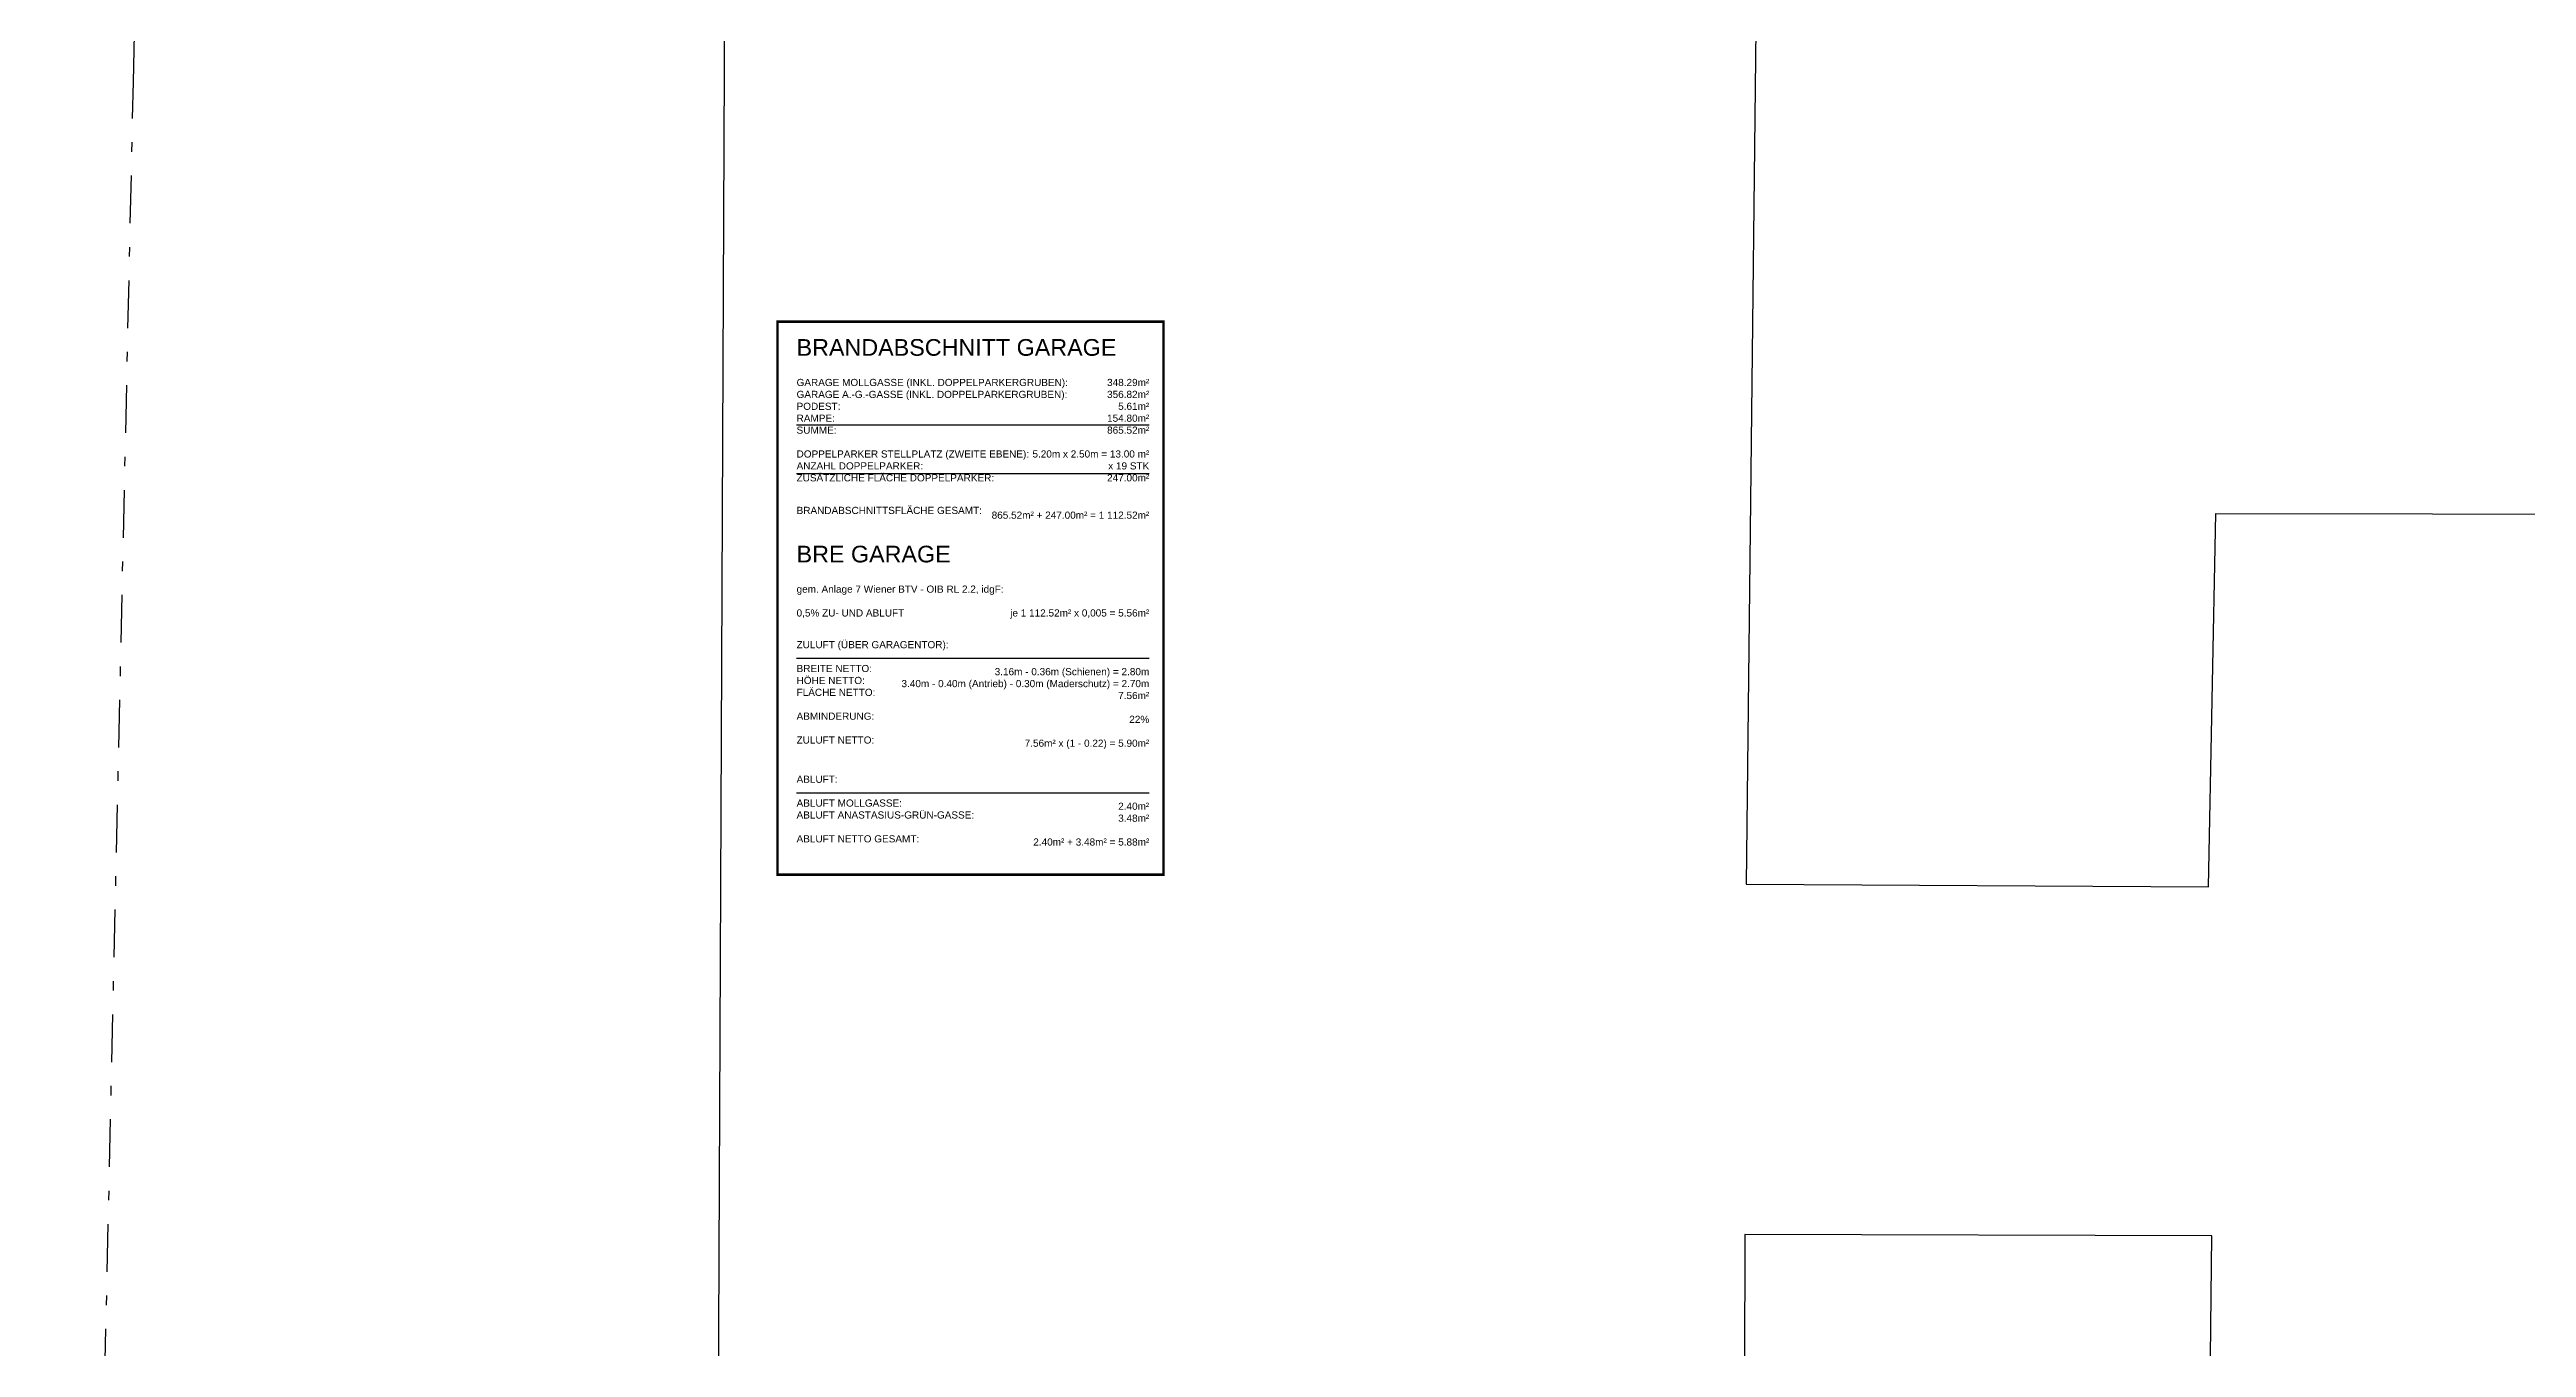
# Model space of a CAD drawing. Header units: millimetres. Extents: x 2158 to 2226, y 1541 to 1653.
# Drawn here: x 2158.76 to 2184.75, y 1579.47 to 1593.08 of the extents above; entities that cross this region are included whole.
import ezdxf

# ---------------------------------------------------------------- set-up
doc = ezdxf.new("R2010")
doc.units = ezdxf.units.MM
doc.linetypes.add('HIDDEN2', pattern=[0.1875, 0.125, -0.0625])
doc.linetypes.add('STRICHPUNKT', pattern=[1, 0.5, -0.25, 0, -0.25])
for name, color, linetype in [('01-TXT-G00-LKG-M0', 1, 'Continuous'), ('02-TWB-G00-LKG-M0', 5, 'Continuous'), ('07-BA-G00-LKG-M0', 30, 'Continuous'), ('07-MWK-G00-Lkg-M0', 4, 'STRICHPUNKT')]:
    doc.layers.add(name, color=color, linetype=linetype)
doc.styles.get("Standard").update_dxf_attribs({"font": 'arial.ttf'})

msp = doc.modelspace()

# ---------------------------------------------------------------- linework, layer by layer
at = {"layer": '01-TXT-G00-LKG-M0'}
for points in [[(2166.6003, 1589.1444), (2170.3003, 1589.1444)], [(2166.6003, 1588.6357), (2170.3003, 1588.6357)], [(2166.6003, 1586.6989), (2170.3003, 1586.6989)], [(2166.6003, 1585.2875), (2170.3003, 1585.2875)]]:
    msp.add_lwpolyline(points, dxfattribs=at)
at = {"layer": '02-TWB-G00-LKG-M0'}
msp.add_lwpolyline([(2165.6952, 1541.3764), (2165.781, 1578.8582), (2165.8647, 1597.5586), (2176.7142, 1597.6318), (2176.5612, 1584.3288), (2181.4128, 1584.2997), (2181.4889, 1588.2159), (2192.8521, 1588.1987), (2192.8521, 1588.1987), (2192.8371, 1576.482), (2181.4041, 1576.5205), (2181.4475, 1580.6391), (2176.548, 1580.6534), (2176.5107, 1565.1515)], dxfattribs=at)
at = {"layer": '07-BA-G00-LKG-M0', "linetype": 'HIDDEN2', "const_width": 0.025}
msp.add_lwpolyline([(2166.4003, 1590.2279), (2170.4503, 1590.2279), (2170.4503, 1584.4279), (2166.4003, 1584.4279)], close=True, dxfattribs=at)
at = {"layer": '07-MWK-G00-Lkg-M0'}
msp.add_lwpolyline([(2158.7627, 1552.7697), (2159.6427, 1592.7424), (2160.2029, 1619.0752)], dxfattribs=at)

# ---------------------------------------------------------------- texts
at = {"layer": '01-TXT-G00-LKG-M0'}
for s, insert, char_height, width, attachment_point in [('{\\fArial|b0|i0|c0|p34;BRANDABSCHNITT GARAGE}', (2166.6003, 1590.0453), 0.175, 3.53315, 1), ('{\\fArial|b0|i0|c0|p34;GARAGE MOLLGASSE (INKL. DOPPELPARKERGRUBEN): \\PGARAGE A.-G.-GASSE (INKL. DOPPELPARKERGRUBEN): \\PPODEST:\\PRAMPE:\\PSUMME:\\P\\PDOPPELPARKER STELLPLATZ (ZWEITE EBENE):\\PANZAHL DOPPELPARKER:\\PZUSÄTZLICHE FLÄCHE DOPPELPARKER:\\P\\H0.8667x; \\P \\P\\H1.154x;BRANDABSCHNITTSFLÄCHE GESAMT:}', (2166.6003, 1589.6279), 0.075, 4.3198, 1), ('{\\fArial|b0|i0|c0|p34;348.29m²\\P356.82m²\\P5.61m²\\P154.80m²\\P865.52m²\\P\\P5.20m x 2.50m = 13.00 m²\\Px 19 STK\\P247.00m²\\P\\H1.067x; \\P \\P\\H0.9372x;865.52m² + 247.00m² = 1 112.52m²}', (2170.3003, 1589.6279), 0.074983, 1.7397, 3), ('{\\fArial|b0|i0|c0|p34;BRE GARAGE}', (2166.6003, 1587.8779), 0.175, 3.53315, 1), ('{\\fArial|b0|i0|c0|p34;gem. Anlage 7 Wiener BTV - OIB RL 2.2, idgF:\\P\\P0,5% ZU- UND ABLUFT }', (2166.6003, 1587.4605), 0.075, 2.28715, 1), ('\\P\\P{\\fArial|b0|i0|c0|p34;je 1 112.52m² x 0,005 = 5.56m²}', (2170.3003, 1587.4605), 0.075, 1.7397, 3), ('{\\fArial|b0|i0|c0|p34;ZULUFT (ÜBER GARAGENTOR):\\P\\PBREITE NETTO:\\PHÖHE NETTO:\\PFLÄCHE NETTO:\\P\\PABMINDERUNG:\\P\\PZULUFT NETTO: }', (2166.6003, 1586.8779), 0.075, 2.28715, 1), ('\\P\\P{\\fArial|b0|i0|c0|p34;\\H0.8823x;3.16m - 0.36m (Schienen) = 2.80m\\P3.40m - 0.40m (Antrieb) - 0.30m (Maderschutz) = 2.70m\\P7.56m²\\P\\P22%\\P\\P7.56m² x (1 - 0.22) = 5.90m²}', (2170.3003, 1586.8779), 0.085, 2.7987, 3), ('{\\fArial|b0|i0|c0|p34;ABLUFT:\\P\\PABLUFT MOLLGASSE:\\PABLUFT ANASTASIUS-GRÜN-GASSE:\\P\\PABLUFT NETTO GESAMT:}', (2166.6003, 1585.4665), 0.075, 2.28715, 1), ('\\P\\P{\\fArial|b0|i0|c0|p34;\\H0.8823x;2.40m²\\P3.48m²\\P\\P2.40m² + 3.48m² = 5.88m²}', (2170.3003, 1585.4665), 0.085, 2.7987, 3)]:
    msp.add_mtext(s, dxfattribs=dict(at, insert=insert, char_height=char_height, width=width, attachment_point=attachment_point))

doc.saveas('drawing.dxf')
